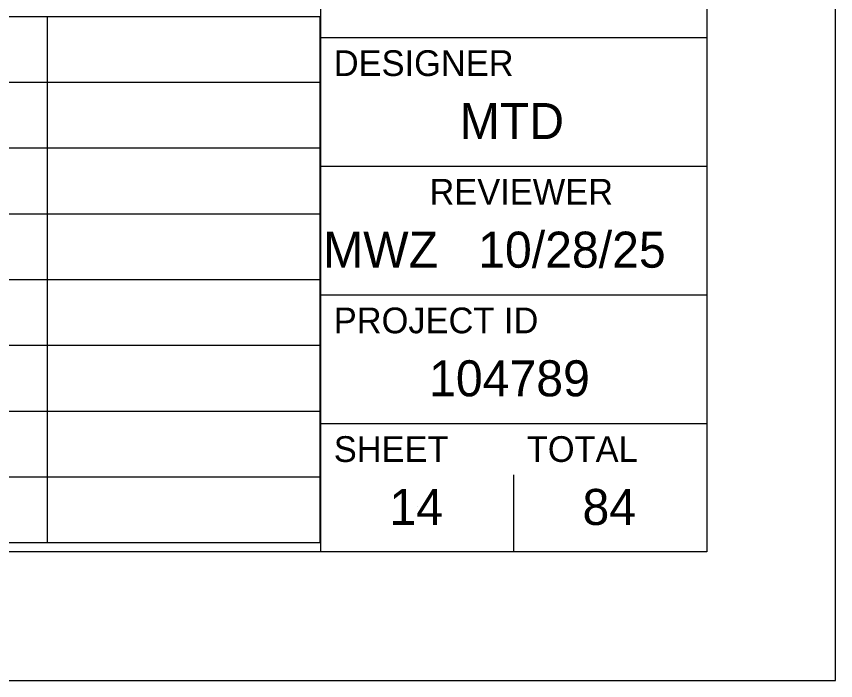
# Model space of a CAD drawing. Extents: x 0 to 34, y 0 to 22.
# Drawn here: x 30.817 to 34, y 0 to 2.582 of the extents above; entities that cross this region are included whole.
import ezdxf

# ---------------------------------------------------------------- set-up
doc = ezdxf.new("R2010")
doc.units = 0
for name, color, linetype in [('Default', 7, 'Continuous'), ('SH_Border', 7, 'Continuous'), ('SH_Cut_Line', 7, 'Continuous'), ('SH_Data', 7, 'Continuous')]:
    doc.layers.add(name, color=color, linetype=linetype)

msp = doc.modelspace()

# ---------------------------------------------------------------- linework, layer by layer
at = {"layer": 'Default'}
for p, q in [((27.7591, 2.5817), (31.9957, 2.5817)), ((30.9365, 2.5817), (30.9365, 2.3261)), ((31.9957, 2.5817), (31.9957, 2.3261)), ((27.7591, 2.3261), (31.9957, 2.3261)), ((30.9365, 2.3261), (30.9365, 2.0704)), ((31.9957, 2.3261), (31.9957, 2.0704)), ((27.7591, 2.0704), (31.9957, 2.0704)), ((30.9365, 2.0704), (30.9365, 1.8148)), ((31.9957, 2.0704), (31.9957, 1.8148)), ((27.7591, 1.8148), (31.9957, 1.8148)), ((30.9365, 1.8148), (30.9365, 1.3035)), ((31.9957, 1.8148), (31.9957, 1.3035)), ((27.7591, 1.5591), (31.9957, 1.5591)), ((27.7591, 1.3035), (31.9957, 1.3035)), ((30.9365, 1.3035), (30.9365, 1.0478)), ((31.9957, 1.3035), (31.9957, 1.0478)), ((27.7591, 1.0478), (31.9957, 1.0478)), ((30.9365, 1.0478), (30.9365, 0.7922)), ((31.9957, 1.0478), (31.9957, 0.7922)), ((27.7591, 0.7922), (31.9957, 0.7922)), ((30.9365, 0.7922), (30.9365, 0.5365)), ((31.9957, 0.7922), (31.9957, 0.5365)), ((27.7591, 0.5365), (31.9957, 0.5365))]:
    msp.add_line(p, q, dxfattribs=at)
at = {"layer": 'SH_Border'}
for p, q in [((32, 0.5), (32, 21.5)), ((32, 2.5), (33.5, 2.5)), ((32, 2), (33.5, 2)), ((32, 1.5), (33.5, 1.5)), ((32, 1), (33.5, 1))]:
    msp.add_line(p, q, dxfattribs=at)
msp.add_lwpolyline([(1.5, 21.5), (33.5, 21.5), (33.5, 0.5), (1.5, 0.5)], close=True, dxfattribs=at)
at = {"layer": 'SH_Cut_Line'}
msp.add_lwpolyline([(0, 0), (34, 0), (34, 22), (0, 22)], close=True, dxfattribs=at)
at = {"layer": 'SH_Data'}
for p, q in [((32.75, 0.5), (32.75, 0.8)), ((32.375, 0.675), (32.375, 0.675))]:
    msp.add_line(p, q, dxfattribs=at)

# ---------------------------------------------------------------- texts
for s, height, p in [('DESIGNER', 0.1, (32.05, 2.35)), ('MTD', 0.14, (32.5391, 2.105)), ('REVIEWER', 0.1, (32.4218, 1.85)), ('10/28/25', 0.14, (32.611, 1.605)), ('MWZ', 0.14, (32.0082, 1.605)), ('PROJECT ID', 0.1, (32.05, 1.35)), ('104789', 0.14, (32.4204, 1.105)), ('SHEET', 0.1, (32.05, 0.85)), ('TOTAL', 0.1, (32.8, 0.85)), ('14', 0.14, (32.2664, 0.605)), ('84', 0.14, (33.0164, 0.605))]:
    msp.add_text(s, height=height, dxfattribs=at).set_placement(p)

doc.saveas('drawing.dxf')
